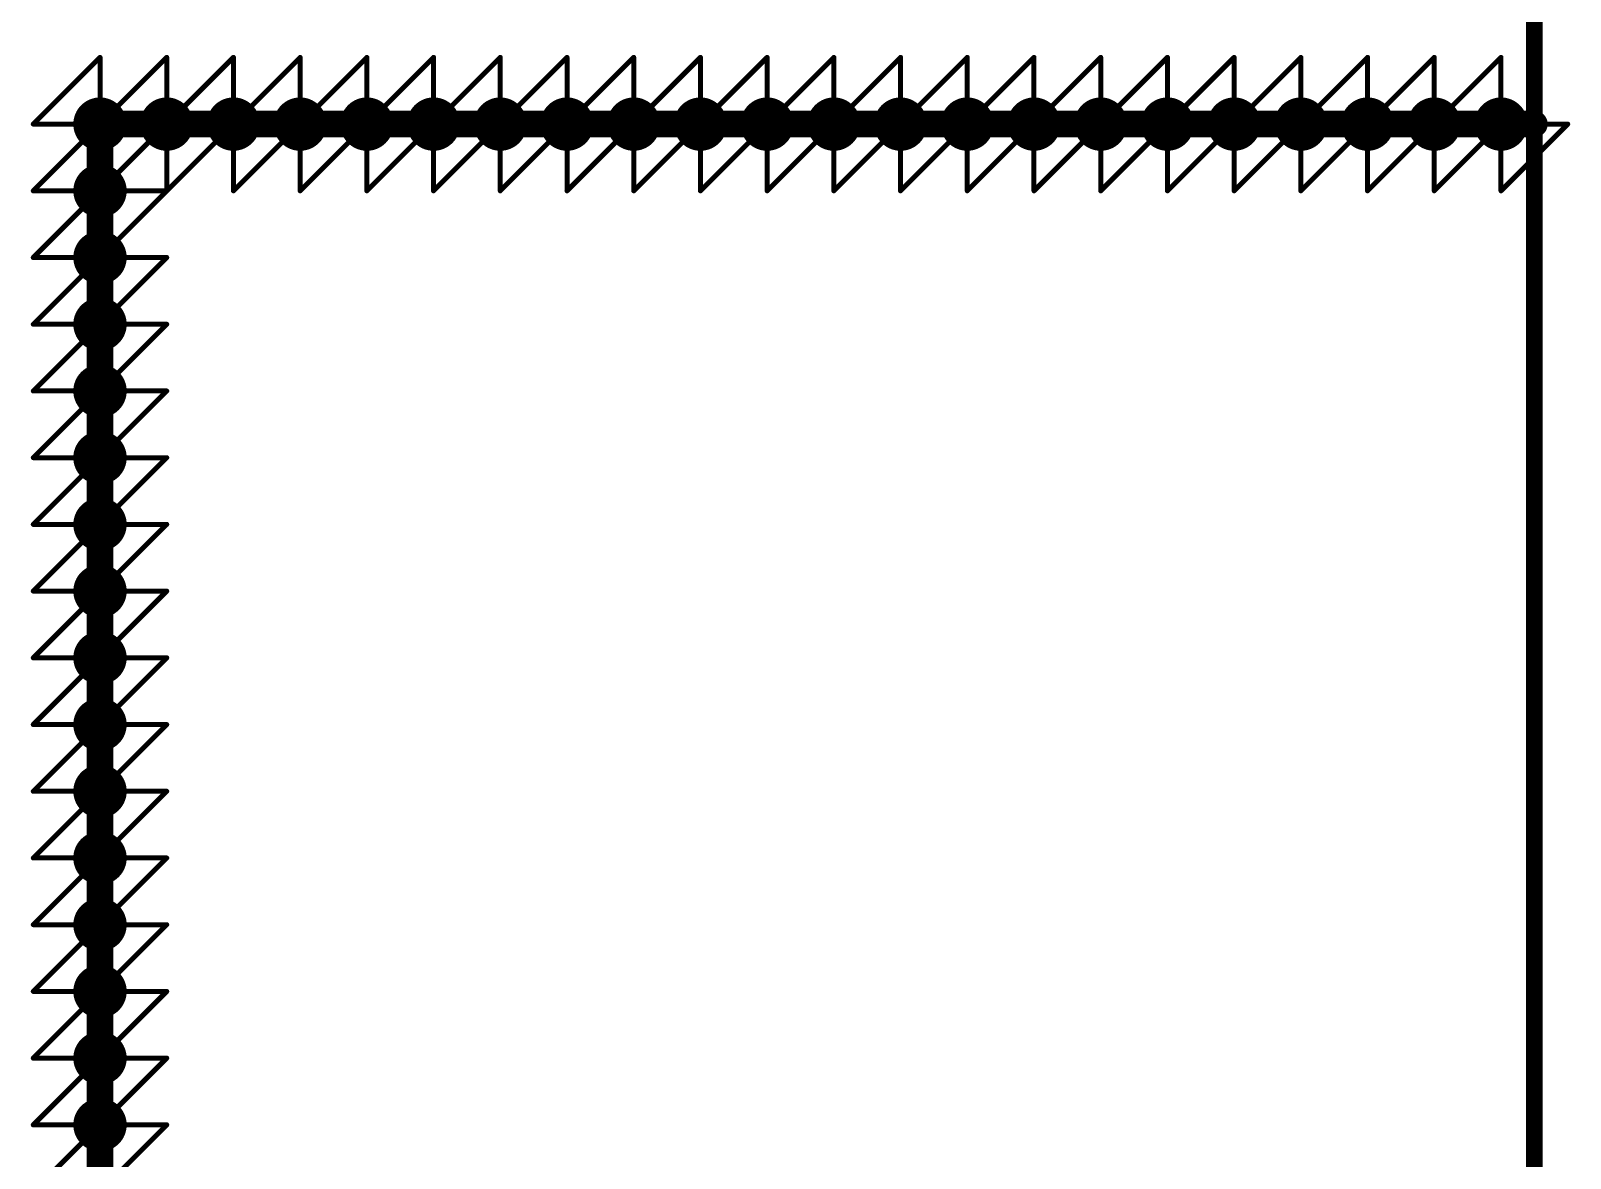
# Model space of a CAD drawing. Extents: x -1 to 118, y -20 to 95.
# Drawn here: x 50.76 to 74.21, y 59.18 to 76.35 of the extents above; entities that cross this region are included whole.
import ezdxf

# ---------------------------------------------------------------- set-up
doc = ezdxf.new("R2010")
doc.units = 0
for name, color, linetype in [('144', 253, 'CONTINUOUS'), ('20', 7, 'CONTINUOUS'), ('49', 253, 'CONTINUOUS')]:
    doc.layers.add(name, color=color, linetype=linetype)

msp = doc.modelspace()

# ---------------------------------------------------------------- linework, layer by layer
at = {"layer": '144', "const_width": 0.0762}
for points in [[(51.816, 75.946), (50.8, 74.93)], [(51.816, 74.93), (51.816, 75.946)], [(52.832, 75.946), (51.816, 74.93)], [(53.848, 75.946), (52.832, 74.93)], [(52.832, 73.914), (52.832, 75.946)], [(54.864, 75.946), (53.848, 74.93)], [(53.848, 74.93), (53.848, 75.946)], [(55.88, 75.946), (54.864, 74.93)], [(54.864, 74.93), (54.864, 75.946)], [(56.896, 75.946), (55.88, 74.93)], [(55.88, 74.93), (55.88, 75.946)], [(57.912, 75.946), (56.896, 74.93)], [(56.896, 74.93), (56.896, 75.946)], [(58.928, 75.946), (57.912, 74.93)], [(57.912, 74.93), (57.912, 75.946)], [(59.944, 75.946), (58.928, 74.93)], [(58.928, 74.93), (58.928, 75.946)], [(60.96, 75.946), (59.944, 74.93)], [(59.944, 74.93), (59.944, 75.946)], [(61.976, 75.946), (60.96, 74.93)], [(60.96, 74.93), (60.96, 75.946)], [(62.992, 75.946), (61.976, 74.93)], [(61.976, 74.93), (61.976, 75.946)], [(62.992, 74.93), (62.992, 75.946)], [(64.008, 75.946), (62.992, 74.93)], [(65.024, 75.946), (64.008, 74.93)], [(64.008, 73.914), (64.008, 75.946)], [(66.04, 75.946), (65.024, 74.93)], [(65.024, 74.93), (65.024, 75.946)], [(67.056, 75.946), (66.04, 74.93)], [(66.04, 74.93), (66.04, 75.946)], [(68.072, 75.946), (67.056, 74.93)], [(67.056, 74.93), (67.056, 75.946)], [(69.088, 75.946), (68.072, 74.93)], [(68.072, 74.93), (68.072, 75.946)], [(70.104, 75.946), (69.088, 74.93)], [(69.088, 74.93), (69.088, 75.946)], [(71.12, 75.946), (70.104, 74.93)], [(70.104, 74.93), (70.104, 75.946)], [(72.136, 75.946), (71.12, 74.93)], [(71.12, 74.93), (71.12, 75.946)], [(73.152, 75.946), (72.136, 74.93)], [(72.136, 74.93), (72.136, 75.946)], [(73.152, 74.93), (73.152, 75.946)], [(50.8, 74.93), (51.816, 74.93)], [(51.816, 74.93), (50.8, 73.914)], [(51.816, 74.93), (52.832, 74.93)], [(52.832, 74.93), (51.816, 73.914)], [(51.816, 73.914), (51.816, 74.93)], [(51.816, 74.93), (53.848, 74.93)], [(52.832, 74.93), (53.848, 74.93)], [(53.848, 74.93), (52.832, 73.914)], [(53.848, 74.93), (54.864, 74.93)], [(54.864, 74.93), (53.848, 73.914)], [(53.848, 73.914), (53.848, 74.93)], [(54.864, 74.93), (55.88, 74.93)], [(55.88, 74.93), (54.864, 73.914)], [(54.864, 73.914), (54.864, 74.93)], [(55.88, 74.93), (56.896, 74.93)], [(56.896, 74.93), (55.88, 73.914)], [(55.88, 73.914), (55.88, 74.93)], [(56.896, 74.93), (57.912, 74.93)], [(57.912, 74.93), (56.896, 73.914)], [(56.896, 73.914), (56.896, 74.93)], [(57.912, 74.93), (58.928, 74.93)], [(58.928, 74.93), (57.912, 73.914)], [(57.912, 73.914), (57.912, 74.93)], [(58.928, 74.93), (59.944, 74.93)], [(59.944, 74.93), (58.928, 73.914)], [(58.928, 73.914), (58.928, 74.93)], [(59.944, 74.93), (60.96, 74.93)], [(60.96, 74.93), (59.944, 73.914)], [(59.944, 73.914), (59.944, 74.93)], [(60.96, 74.93), (61.976, 74.93)], [(61.976, 74.93), (60.96, 73.914)], [(60.96, 73.914), (60.96, 74.93)], [(61.976, 74.93), (62.992, 74.93)], [(62.992, 74.93), (61.976, 73.914)], [(61.976, 73.914), (61.976, 74.93)], [(62.992, 74.93), (64.008, 74.93)], [(64.008, 74.93), (62.992, 73.914)], [(62.992, 73.914), (62.992, 74.93)], [(62.992, 74.93), (65.024, 74.93)], [(64.008, 74.93), (65.024, 74.93)], [(65.024, 74.93), (64.008, 73.914)], [(65.024, 74.93), (66.04, 74.93)], [(66.04, 74.93), (65.024, 73.914)], [(65.024, 73.914), (65.024, 74.93)], [(66.04, 74.93), (67.056, 74.93)], [(67.056, 74.93), (66.04, 73.914)], [(66.04, 73.914), (66.04, 74.93)], [(67.056, 74.93), (68.072, 74.93)], [(68.072, 74.93), (67.056, 73.914)], [(67.056, 73.914), (67.056, 74.93)], [(68.072, 74.93), (69.088, 74.93)], [(69.088, 74.93), (68.072, 73.914)], [(68.072, 73.914), (68.072, 74.93)], [(69.088, 74.93), (70.104, 74.93)], [(70.104, 74.93), (69.088, 73.914)], [(69.088, 73.914), (69.088, 74.93)], [(70.104, 74.93), (71.12, 74.93)], [(71.12, 74.93), (70.104, 73.914)], [(70.104, 73.914), (70.104, 74.93)], [(71.12, 74.93), (72.136, 74.93)], [(72.136, 74.93), (71.12, 73.914)], [(71.12, 73.914), (71.12, 74.93)], [(72.136, 74.93), (73.152, 74.93)], [(73.152, 74.93), (72.136, 73.914)], [(72.136, 73.914), (72.136, 74.93)], [(73.152, 74.93), (74.168, 74.93)], [(74.168, 74.93), (73.152, 73.914)], [(73.152, 73.914), (73.152, 74.93)], [(50.8, 73.914), (51.816, 73.914)], [(51.816, 73.914), (50.8, 72.898)], [(51.816, 73.914), (52.832, 73.914)], [(52.832, 73.914), (51.816, 72.898)], [(51.816, 72.898), (51.816, 73.914)], [(50.8, 72.898), (51.816, 72.898)], [(51.816, 72.898), (50.8, 71.882)], [(51.816, 72.898), (52.832, 72.898)], [(52.832, 72.898), (51.816, 71.882)], [(51.816, 71.882), (51.816, 72.898)], [(50.8, 71.882), (51.816, 71.882)], [(51.816, 71.882), (50.8, 70.866)], [(51.816, 71.882), (52.832, 71.882)], [(52.832, 71.882), (51.816, 70.866)], [(51.816, 70.866), (51.816, 71.882)], [(51.816, 69.85), (51.816, 71.882)], [(51.816, 70.866), (50.8, 69.85)], [(50.8, 70.866), (52.832, 70.866)], [(51.816, 69.85), (51.816, 70.866)], [(52.832, 70.866), (51.816, 69.85)], [(51.816, 69.85), (50.8, 68.834)], [(50.8, 69.85), (51.816, 69.85)], [(51.816, 69.85), (52.832, 69.85)], [(52.832, 69.85), (51.816, 68.834)], [(51.816, 68.834), (51.816, 69.85)], [(51.816, 68.834), (50.8, 67.818)], [(50.8, 68.834), (51.816, 68.834)], [(51.816, 68.834), (52.832, 68.834)], [(52.832, 68.834), (51.816, 67.818)], [(51.816, 67.818), (51.816, 68.834)], [(51.816, 67.818), (50.8, 66.802)], [(50.8, 67.818), (51.816, 67.818)], [(51.816, 67.818), (52.832, 67.818)], [(52.832, 67.818), (51.816, 66.802)], [(51.816, 66.802), (51.816, 67.818)], [(51.816, 66.802), (50.8, 65.786)], [(50.8, 66.802), (51.816, 66.802)], [(51.816, 66.802), (52.832, 66.802)], [(52.832, 66.802), (51.816, 65.786)], [(51.816, 65.786), (51.816, 66.802)], [(51.816, 65.786), (50.8, 64.77)], [(50.8, 65.786), (51.816, 65.786)], [(51.816, 65.786), (52.832, 65.786)], [(52.832, 65.786), (51.816, 64.77)], [(51.816, 64.77), (51.816, 65.786)], [(51.816, 64.77), (50.8, 63.754)], [(50.8, 64.77), (51.816, 64.77)], [(51.816, 64.77), (52.832, 64.77)], [(52.832, 64.77), (51.816, 63.754)], [(51.816, 63.754), (51.816, 64.77)], [(51.816, 63.754), (50.8, 62.738)], [(50.8, 63.754), (51.816, 63.754)], [(51.816, 63.754), (52.832, 63.754)], [(52.832, 63.754), (51.816, 62.738)], [(51.816, 62.738), (51.816, 63.754)], [(51.816, 62.738), (50.8, 61.722)], [(50.8, 62.738), (51.816, 62.738)], [(51.816, 62.738), (52.832, 62.738)], [(52.832, 62.738), (51.816, 61.722)], [(51.816, 61.722), (51.816, 62.738)], [(51.816, 61.722), (50.8, 60.706)], [(50.8, 61.722), (51.816, 61.722)], [(51.816, 61.722), (52.832, 61.722)], [(52.832, 61.722), (51.816, 60.706)], [(51.816, 60.706), (51.816, 61.722)], [(50.8, 60.706), (51.816, 60.706)], [(51.816, 60.706), (50.8, 59.69)], [(51.816, 60.706), (52.832, 60.706)], [(52.832, 60.706), (51.816, 59.69)], [(51.816, 59.69), (51.816, 60.706)], [(50.8, 59.69), (51.816, 59.69)], [(51.816, 59.69), (50.8, 58.674)], [(51.816, 59.69), (52.832, 59.69)], [(52.832, 59.69), (51.816, 58.674)], [(51.816, 58.674), (51.816, 59.69)], [(51.816, 57.658), (51.816, 59.69)]]:
    msp.add_lwpolyline(points, dxfattribs=at)
at = {"layer": '144', "const_width": 0.0381}
for points in [[(51.8351, 75.946, 1), (51.797, 75.946)], [(51.8295, 75.9325, 1), (51.8025, 75.9595)], [(52.8511, 75.946, 1), (52.813, 75.946)], [(52.8455, 75.9325, 1), (52.8185, 75.9595)], [(53.8671, 75.946, 1), (53.829, 75.946)], [(53.8615, 75.9325, 1), (53.8345, 75.9595)], [(54.8831, 75.946, 1), (54.845, 75.946)], [(54.8775, 75.9325, 1), (54.8505, 75.9595)], [(55.8991, 75.946, 1), (55.861, 75.946)], [(55.8935, 75.9325, 1), (55.8665, 75.9595)], [(56.9151, 75.946, 1), (56.877, 75.946)], [(56.9095, 75.9325, 1), (56.8825, 75.9595)], [(57.9311, 75.946, 1), (57.893, 75.946)], [(57.9255, 75.9325, 1), (57.8985, 75.9595)], [(58.9471, 75.946, 1), (58.909, 75.946)], [(58.9415, 75.9325, 1), (58.9145, 75.9595)], [(59.9631, 75.946, 1), (59.925, 75.946)], [(59.9575, 75.9325, 1), (59.9305, 75.9595)], [(60.9791, 75.946, 1), (60.941, 75.946)], [(60.9735, 75.9325, 1), (60.9465, 75.9595)], [(61.9951, 75.946, 1), (61.957, 75.946)], [(61.9895, 75.9325, 1), (61.9625, 75.9595)], [(63.0111, 75.946, 1), (62.973, 75.946)], [(63.0055, 75.9325, 1), (62.9785, 75.9595)], [(64.0271, 75.946, 1), (63.989, 75.946)], [(64.0215, 75.9325, 1), (63.9945, 75.9595)], [(65.043, 75.946, 1), (65.005, 75.946)], [(65.0375, 75.9325, 1), (65.0105, 75.9595)], [(66.059, 75.946, 1), (66.021, 75.946)], [(66.0535, 75.9325, 1), (66.0265, 75.9595)], [(67.075, 75.946, 1), (67.037, 75.946)], [(67.0695, 75.9325, 1), (67.0425, 75.9595)], [(68.091, 75.946, 1), (68.053, 75.946)], [(68.0855, 75.9325, 1), (68.0585, 75.9595)], [(69.1071, 75.946, 1), (69.069, 75.946)], [(69.1015, 75.9325, 1), (69.0745, 75.9595)], [(70.123, 75.946, 1), (70.085, 75.946)], [(70.1175, 75.9325, 1), (70.0905, 75.9595)], [(71.139, 75.946, 1), (71.101, 75.946)], [(71.1335, 75.9325, 1), (71.1065, 75.9595)], [(72.1551, 75.946, 1), (72.117, 75.946)], [(72.1495, 75.9325, 1), (72.1225, 75.9595)], [(73.171, 75.946, 1), (73.133, 75.946)], [(73.1655, 75.9325, 1), (73.1385, 75.9595)], [(50.8, 74.949, 1), (50.8, 74.911)], [(50.7865, 74.9435, 1), (50.8135, 74.9165)], [(51.8351, 74.93, 1), (51.797, 74.93)], [(51.8025, 74.9435, 1), (51.8295, 74.9165)], [(51.797, 74.93, 1), (51.8351, 74.93)], [(51.816, 74.949, 1), (51.816, 74.911)], [(51.816, 74.949, 1), (51.816, 74.911)], [(51.8295, 74.9165, 1), (51.8025, 74.9435)], [(51.816, 74.911, 1), (51.816, 74.949)], [(52.8185, 74.9435, 1), (52.8455, 74.9165)], [(52.832, 74.949, 1), (52.832, 74.911)], [(52.8455, 74.9165, 1), (52.8185, 74.9435)], [(52.832, 74.911, 1), (52.832, 74.949)], [(53.8345, 74.9435, 1), (53.8615, 74.9165)], [(53.848, 74.949, 1), (53.848, 74.911)], [(53.8671, 74.93, 1), (53.829, 74.93)], [(53.829, 74.93, 1), (53.8671, 74.93)], [(53.8615, 74.9165, 1), (53.8345, 74.9435)], [(53.848, 74.911, 1), (53.848, 74.949)], [(53.848, 74.911, 1), (53.848, 74.949)], [(54.864, 74.949, 1), (54.864, 74.911)], [(54.8831, 74.93, 1), (54.845, 74.93)], [(54.8505, 74.9435, 1), (54.8775, 74.9165)], [(54.845, 74.93, 1), (54.8831, 74.93)], [(54.8775, 74.9165, 1), (54.8505, 74.9435)], [(54.864, 74.911, 1), (54.864, 74.949)], [(55.8991, 74.93, 1), (55.861, 74.93)], [(55.8665, 74.9435, 1), (55.8935, 74.9165)], [(55.861, 74.93, 1), (55.8991, 74.93)], [(55.88, 74.949, 1), (55.88, 74.911)], [(55.8935, 74.9165, 1), (55.8665, 74.9435)], [(55.88, 74.911, 1), (55.88, 74.949)], [(56.8825, 74.9435, 1), (56.9095, 74.9165)], [(56.896, 74.949, 1), (56.896, 74.911)], [(56.9151, 74.93, 1), (56.877, 74.93)], [(56.877, 74.93, 1), (56.9151, 74.93)], [(56.9095, 74.9165, 1), (56.8825, 74.9435)], [(56.896, 74.911, 1), (56.896, 74.949)], [(57.8985, 74.9435, 1), (57.9255, 74.9165)], [(57.912, 74.949, 1), (57.912, 74.911)], [(57.9311, 74.93, 1), (57.893, 74.93)], [(57.893, 74.93, 1), (57.9311, 74.93)], [(57.9255, 74.9165, 1), (57.8985, 74.9435)], [(57.912, 74.911, 1), (57.912, 74.949)], [(58.928, 74.949, 1), (58.928, 74.911)], [(58.9471, 74.93, 1), (58.909, 74.93)], [(58.9145, 74.9435, 1), (58.9415, 74.9165)], [(58.909, 74.93, 1), (58.9471, 74.93)], [(58.9415, 74.9165, 1), (58.9145, 74.9435)], [(58.928, 74.911, 1), (58.928, 74.949)], [(59.9631, 74.93, 1), (59.925, 74.93)], [(59.9305, 74.9435, 1), (59.9575, 74.9165)], [(59.925, 74.93, 1), (59.9631, 74.93)], [(59.944, 74.949, 1), (59.944, 74.911)], [(59.9575, 74.9165, 1), (59.9305, 74.9435)], [(59.944, 74.911, 1), (59.944, 74.949)], [(60.9465, 74.9435, 1), (60.9735, 74.9165)], [(60.96, 74.949, 1), (60.96, 74.911)], [(60.9791, 74.93, 1), (60.941, 74.93)], [(60.941, 74.93, 1), (60.9791, 74.93)], [(60.9735, 74.9165, 1), (60.9465, 74.9435)], [(60.96, 74.911, 1), (60.96, 74.949)], [(61.9625, 74.9435, 1), (61.9895, 74.9165)], [(61.976, 74.949, 1), (61.976, 74.911)], [(61.9951, 74.93, 1), (61.957, 74.93)], [(61.957, 74.93, 1), (61.9951, 74.93)], [(61.9895, 74.9165, 1), (61.9625, 74.9435)], [(61.976, 74.911, 1), (61.976, 74.949)], [(62.992, 74.949, 1), (62.992, 74.911)], [(63.0111, 74.93, 1), (62.973, 74.93)], [(62.992, 74.949, 1), (62.992, 74.911)], [(62.9785, 74.9435, 1), (63.0055, 74.9165)], [(62.973, 74.93, 1), (63.0111, 74.93)], [(63.0055, 74.9165, 1), (62.9785, 74.9435)], [(62.992, 74.911, 1), (62.992, 74.949)], [(64.008, 74.949, 1), (64.008, 74.911)], [(63.9945, 74.9435, 1), (64.0215, 74.9165)], [(64.0215, 74.9165, 1), (63.9945, 74.9435)], [(64.008, 74.911, 1), (64.008, 74.949)], [(65.0105, 74.9435, 1), (65.0375, 74.9165)], [(65.024, 74.949, 1), (65.024, 74.911)], [(65.043, 74.93, 1), (65.005, 74.93)], [(65.005, 74.93, 1), (65.043, 74.93)], [(65.0375, 74.9165, 1), (65.0105, 74.9435)], [(65.024, 74.911, 1), (65.024, 74.949)], [(65.024, 74.911, 1), (65.024, 74.949)], [(66.059, 74.93, 1), (66.021, 74.93)], [(66.0265, 74.9435, 1), (66.0535, 74.9165)], [(66.021, 74.93, 1), (66.059, 74.93)], [(66.04, 74.949, 1), (66.04, 74.911)], [(66.0535, 74.9165, 1), (66.0265, 74.9435)], [(66.04, 74.911, 1), (66.04, 74.949)], [(67.0425, 74.9435, 1), (67.0695, 74.9165)], [(67.056, 74.949, 1), (67.056, 74.911)], [(67.075, 74.93, 1), (67.037, 74.93)], [(67.037, 74.93, 1), (67.075, 74.93)], [(67.0695, 74.9165, 1), (67.0425, 74.9435)], [(67.056, 74.911, 1), (67.056, 74.949)], [(68.0585, 74.9435, 1), (68.0855, 74.9165)], [(68.072, 74.949, 1), (68.072, 74.911)], [(68.091, 74.93, 1), (68.053, 74.93)], [(68.053, 74.93, 1), (68.091, 74.93)], [(68.0855, 74.9165, 1), (68.0585, 74.9435)], [(68.072, 74.911, 1), (68.072, 74.949)], [(69.088, 74.949, 1), (69.088, 74.911)], [(69.0745, 74.9435, 1), (69.1015, 74.9165)], [(69.1071, 74.93, 1), (69.069, 74.93)], [(69.069, 74.93, 1), (69.1071, 74.93)], [(69.1015, 74.9165, 1), (69.0745, 74.9435)], [(69.088, 74.911, 1), (69.088, 74.949)], [(70.0905, 74.9435, 1), (70.1175, 74.9165)], [(70.104, 74.949, 1), (70.104, 74.911)], [(70.123, 74.93, 1), (70.085, 74.93)], [(70.085, 74.93, 1), (70.123, 74.93)], [(70.1175, 74.9165, 1), (70.0905, 74.9435)], [(70.104, 74.911, 1), (70.104, 74.949)], [(71.1065, 74.9435, 1), (71.1335, 74.9165)], [(71.12, 74.949, 1), (71.12, 74.911)], [(71.139, 74.93, 1), (71.101, 74.93)], [(71.101, 74.93, 1), (71.139, 74.93)], [(71.1335, 74.9165, 1), (71.1065, 74.9435)], [(71.12, 74.911, 1), (71.12, 74.949)], [(72.136, 74.949, 1), (72.136, 74.911)], [(72.1225, 74.9435, 1), (72.1495, 74.9165)], [(72.1551, 74.93, 1), (72.117, 74.93)], [(72.117, 74.93, 1), (72.1551, 74.93)], [(72.1495, 74.9165, 1), (72.1225, 74.9435)], [(72.136, 74.911, 1), (72.136, 74.949)], [(73.152, 74.949, 1), (73.152, 74.911)], [(73.171, 74.93, 1), (73.133, 74.93)], [(73.133, 74.93, 1), (73.171, 74.93)], [(73.1655, 74.9165, 1), (73.1385, 74.9435)], [(73.152, 74.911, 1), (73.152, 74.949)], [(74.1815, 74.9165, 1), (74.1545, 74.9435)], [(74.168, 74.911, 1), (74.168, 74.949)], [(50.8, 73.933, 1), (50.8, 73.895)], [(50.7865, 73.9275, 1), (50.8135, 73.9005)], [(51.8351, 73.914, 1), (51.797, 73.914)], [(51.816, 73.933, 1), (51.816, 73.895)], [(51.8025, 73.9275, 1), (51.8295, 73.9005)], [(51.797, 73.914, 1), (51.8351, 73.914)], [(51.8295, 73.9005, 1), (51.8025, 73.9275)], [(51.816, 73.895, 1), (51.816, 73.933)], [(52.8185, 73.9275, 1), (52.8455, 73.9005)], [(52.813, 73.914, 1), (52.8511, 73.914)], [(52.8455, 73.9005, 1), (52.8185, 73.9275)], [(52.832, 73.895, 1), (52.832, 73.933)], [(53.8345, 73.9275, 1), (53.8615, 73.9005)], [(53.829, 73.914, 1), (53.8671, 73.914)], [(54.8505, 73.9275, 1), (54.8775, 73.9005)], [(54.845, 73.914, 1), (54.8831, 73.914)], [(55.8665, 73.9275, 1), (55.8935, 73.9005)], [(55.861, 73.914, 1), (55.8991, 73.914)], [(56.8825, 73.9275, 1), (56.9095, 73.9005)], [(56.877, 73.914, 1), (56.9151, 73.914)], [(57.8985, 73.9275, 1), (57.9255, 73.9005)], [(57.893, 73.914, 1), (57.9311, 73.914)], [(58.9145, 73.9275, 1), (58.9415, 73.9005)], [(58.909, 73.914, 1), (58.9471, 73.914)], [(59.9305, 73.9275, 1), (59.9575, 73.9005)], [(59.925, 73.914, 1), (59.9631, 73.914)], [(60.9465, 73.9275, 1), (60.9735, 73.9005)], [(60.941, 73.914, 1), (60.9791, 73.914)], [(61.9625, 73.9275, 1), (61.9895, 73.9005)], [(61.957, 73.914, 1), (61.9951, 73.914)], [(62.9785, 73.9275, 1), (63.0055, 73.9005)], [(62.973, 73.914, 1), (63.0111, 73.914)], [(63.9945, 73.9275, 1), (64.0215, 73.9005)], [(63.989, 73.914, 1), (64.0271, 73.914)], [(65.0105, 73.9275, 1), (65.0375, 73.9005)], [(65.005, 73.914, 1), (65.043, 73.914)], [(66.0265, 73.9275, 1), (66.0535, 73.9005)], [(66.021, 73.914, 1), (66.059, 73.914)], [(67.0425, 73.9275, 1), (67.0695, 73.9005)], [(67.037, 73.914, 1), (67.075, 73.914)], [(68.0585, 73.9275, 1), (68.0855, 73.9005)], [(68.053, 73.914, 1), (68.091, 73.914)], [(69.0745, 73.9275, 1), (69.1015, 73.9005)], [(69.069, 73.914, 1), (69.1071, 73.914)], [(70.0905, 73.9275, 1), (70.1175, 73.9005)], [(70.085, 73.914, 1), (70.123, 73.914)], [(71.1065, 73.9275, 1), (71.1335, 73.9005)], [(71.101, 73.914, 1), (71.139, 73.914)], [(72.1225, 73.9275, 1), (72.1495, 73.9005)], [(72.117, 73.914, 1), (72.1551, 73.914)], [(73.1385, 73.9275, 1), (73.1655, 73.9005)], [(73.133, 73.914, 1), (73.171, 73.914)], [(50.8, 72.9171, 1), (50.8, 72.879)], [(50.7865, 72.9115, 1), (50.8135, 72.8845)], [(51.816, 72.9171, 1), (51.816, 72.879)], [(51.8351, 72.898, 1), (51.797, 72.898)], [(51.8025, 72.9115, 1), (51.8295, 72.8845)], [(51.797, 72.898, 1), (51.8351, 72.898)], [(51.8295, 72.8845, 1), (51.8025, 72.9115)], [(51.816, 72.879, 1), (51.816, 72.9171)], [(52.8455, 72.8845, 1), (52.8185, 72.9115)], [(52.832, 72.879, 1), (52.832, 72.9171)], [(50.8, 71.901, 1), (50.8, 71.863)], [(50.7865, 71.8955, 1), (50.8135, 71.8685)], [(51.8351, 71.882, 1), (51.797, 71.882)], [(51.8351, 71.882, 1), (51.797, 71.882)], [(51.8025, 71.8955, 1), (51.8295, 71.8685)], [(51.797, 71.882, 1), (51.8351, 71.882)], [(51.816, 71.901, 1), (51.816, 71.863)], [(51.8295, 71.8685, 1), (51.8025, 71.8955)], [(51.816, 71.863, 1), (51.816, 71.901)], [(52.8455, 71.8685, 1), (52.8185, 71.8955)], [(52.832, 71.863, 1), (52.832, 71.901)], [(50.8, 70.885, 1), (50.8, 70.847)], [(50.7865, 70.8795, 1), (50.8135, 70.8525)], [(51.8351, 70.866, 1), (51.797, 70.866)], [(51.8025, 70.8795, 1), (51.8295, 70.8525)], [(51.797, 70.866, 1), (51.8351, 70.866)], [(51.8295, 70.8525, 1), (51.8025, 70.8795)], [(52.8455, 70.8525, 1), (52.8185, 70.8795)], [(52.832, 70.847, 1), (52.832, 70.885)], [(50.8, 69.8691, 1), (50.8, 69.831)], [(50.7865, 69.8635, 1), (50.8135, 69.8365)], [(51.816, 69.8691, 1), (51.816, 69.831)], [(51.8351, 69.85, 1), (51.797, 69.85)], [(51.8025, 69.8635, 1), (51.8295, 69.8365)], [(51.797, 69.85, 1), (51.8351, 69.85)], [(51.797, 69.85, 1), (51.8351, 69.85)], [(51.8295, 69.8365, 1), (51.8025, 69.8635)], [(51.816, 69.831, 1), (51.816, 69.8691)], [(52.8455, 69.8365, 1), (52.8185, 69.8635)], [(52.832, 69.831, 1), (52.832, 69.8691)], [(50.8, 68.853, 1), (50.8, 68.815)], [(50.7865, 68.8475, 1), (50.8135, 68.8205)], [(51.8351, 68.834, 1), (51.797, 68.834)], [(51.8025, 68.8475, 1), (51.8295, 68.8205)], [(51.797, 68.834, 1), (51.8351, 68.834)], [(51.816, 68.853, 1), (51.816, 68.815)], [(51.8295, 68.8205, 1), (51.8025, 68.8475)], [(51.816, 68.815, 1), (51.816, 68.853)], [(52.8455, 68.8205, 1), (52.8185, 68.8475)], [(52.832, 68.815, 1), (52.832, 68.853)], [(50.8, 67.837, 1), (50.8, 67.799)], [(50.7865, 67.8315, 1), (50.8135, 67.8045)], [(51.8351, 67.818, 1), (51.797, 67.818)], [(51.8025, 67.8315, 1), (51.8295, 67.8045)], [(51.797, 67.818, 1), (51.8351, 67.818)], [(51.816, 67.837, 1), (51.816, 67.799)], [(51.8295, 67.8045, 1), (51.8025, 67.8315)], [(51.816, 67.799, 1), (51.816, 67.837)], [(52.8455, 67.8045, 1), (52.8185, 67.8315)], [(52.832, 67.799, 1), (52.832, 67.837)], [(50.8, 66.821, 1), (50.8, 66.783)], [(50.7865, 66.8155, 1), (50.8135, 66.7885)], [(51.8351, 66.802, 1), (51.797, 66.802)], [(51.8025, 66.8155, 1), (51.8295, 66.7885)], [(51.797, 66.802, 1), (51.8351, 66.802)], [(51.816, 66.821, 1), (51.816, 66.783)], [(51.8295, 66.7885, 1), (51.8025, 66.8155)], [(51.816, 66.783, 1), (51.816, 66.821)], [(52.8455, 66.7885, 1), (52.8185, 66.8155)], [(52.832, 66.783, 1), (52.832, 66.821)], [(50.8, 65.805, 1), (50.8, 65.767)], [(50.7865, 65.7995, 1), (50.8135, 65.7725)], [(51.8351, 65.786, 1), (51.797, 65.786)], [(51.816, 65.805, 1), (51.816, 65.767)], [(51.8025, 65.7995, 1), (51.8295, 65.7725)], [(51.797, 65.786, 1), (51.8351, 65.786)], [(51.8295, 65.7725, 1), (51.8025, 65.7995)], [(51.816, 65.767, 1), (51.816, 65.805)], [(52.8455, 65.7725, 1), (52.8185, 65.7995)], [(52.832, 65.767, 1), (52.832, 65.805)], [(50.8, 64.789, 1), (50.8, 64.751)], [(50.7865, 64.7835, 1), (50.8135, 64.7565)], [(51.8351, 64.77, 1), (51.797, 64.77)], [(51.8025, 64.7835, 1), (51.8295, 64.7565)], [(51.797, 64.77, 1), (51.8351, 64.77)], [(51.816, 64.789, 1), (51.816, 64.751)], [(51.8295, 64.7565, 1), (51.8025, 64.7835)], [(51.816, 64.751, 1), (51.816, 64.789)], [(52.8455, 64.7565, 1), (52.8185, 64.7835)], [(52.832, 64.751, 1), (52.832, 64.789)], [(50.8, 63.7731, 1), (50.8, 63.735)], [(50.7865, 63.7675, 1), (50.8135, 63.7405)], [(51.816, 63.7731, 1), (51.816, 63.735)], [(51.8351, 63.754, 1), (51.797, 63.754)], [(51.8025, 63.7675, 1), (51.8295, 63.7405)], [(51.797, 63.754, 1), (51.8351, 63.754)], [(51.8295, 63.7405, 1), (51.8025, 63.7675)], [(51.816, 63.735, 1), (51.816, 63.7731)], [(52.8455, 63.7405, 1), (52.8185, 63.7675)], [(52.832, 63.735, 1), (52.832, 63.7731)], [(50.8, 62.757, 1), (50.8, 62.7189)], [(50.7865, 62.7515, 1), (50.8135, 62.7245)], [(51.8351, 62.738, 1), (51.797, 62.738)], [(51.816, 62.757, 1), (51.816, 62.7189)], [(51.8025, 62.7515, 1), (51.8295, 62.7245)], [(51.797, 62.738, 1), (51.8351, 62.738)], [(51.8295, 62.7245, 1), (51.8025, 62.7515)], [(51.816, 62.7189, 1), (51.816, 62.757)], [(52.8455, 62.7245, 1), (52.8185, 62.7515)], [(52.832, 62.7189, 1), (52.832, 62.757)], [(50.8, 61.7411, 1), (50.8, 61.703)], [(50.7865, 61.7355, 1), (50.8135, 61.7085)], [(51.816, 61.7411, 1), (51.816, 61.703)], [(51.8351, 61.722, 1), (51.797, 61.722)], [(51.8025, 61.7355, 1), (51.8295, 61.7085)], [(51.797, 61.722, 1), (51.8351, 61.722)], [(51.8295, 61.7085, 1), (51.8025, 61.7355)], [(51.816, 61.703, 1), (51.816, 61.7411)], [(52.8455, 61.7085, 1), (52.8185, 61.7355)], [(52.832, 61.703, 1), (52.832, 61.7411)], [(50.8, 60.7251, 1), (50.8, 60.687)], [(50.7865, 60.7195, 1), (50.8135, 60.6925)], [(51.816, 60.7251, 1), (51.816, 60.687)], [(51.8351, 60.706, 1), (51.797, 60.706)], [(51.8025, 60.7195, 1), (51.8295, 60.6925)], [(51.797, 60.706, 1), (51.8351, 60.706)], [(51.8295, 60.6925, 1), (51.8025, 60.7195)], [(51.816, 60.687, 1), (51.816, 60.7251)], [(52.8455, 60.6925, 1), (52.8185, 60.7195)], [(52.832, 60.687, 1), (52.832, 60.7251)], [(50.8, 59.7091, 1), (50.8, 59.671)], [(50.7865, 59.7035, 1), (50.8135, 59.6765)], [(51.816, 59.7091, 1), (51.816, 59.671)], [(51.8351, 59.69, 1), (51.797, 59.69)], [(51.8351, 59.69, 1), (51.797, 59.69)], [(51.8025, 59.7035, 1), (51.8295, 59.6765)], [(51.797, 59.69, 1), (51.8351, 59.69)], [(51.8295, 59.6765, 1), (51.8025, 59.7035)], [(51.816, 59.671, 1), (51.816, 59.7091)], [(52.8455, 59.6765, 1), (52.8185, 59.7035)], [(52.832, 59.671, 1), (52.832, 59.7091)]]:
    msp.add_lwpolyline(points, format="xyb", dxfattribs=at)
at = {"layer": '20', "const_width": 0.254}
msp.add_lwpolyline([(73.66, 0), (73.66, 94.742)], dxfattribs=at)
at = {"layer": '20'}
for centre in [(51.816, 74.93), (52.832, 74.93), (53.848, 74.93), (54.864, 74.93), (55.88, 74.93), (56.896, 74.93), (57.912, 74.93), (58.928, 74.93), (59.944, 74.93), (60.96, 74.93), (61.976, 74.93), (62.992, 74.93), (64.008, 74.93), (65.024, 74.93), (66.04, 74.93), (67.056, 74.93), (68.072, 74.93), (69.088, 74.93), (70.104, 74.93), (71.12, 74.93), (72.136, 74.93), (73.152, 74.93), (51.816, 73.914), (51.816, 72.898), (51.816, 71.882), (51.816, 70.866), (51.816, 69.85), (51.816, 68.834), (51.816, 67.818), (51.816, 66.802), (51.816, 65.786), (51.816, 64.77), (51.816, 63.754), (51.816, 62.738), (51.816, 61.722), (51.816, 60.706), (51.816, 59.69)]:
    msp.add_circle(centre, 0.3048, dxfattribs=at)
at = {"layer": '29', "const_width": 0.4064}
for points in [[(51.816, 74.7268, 1), (51.816, 75.1332, 1), (51.816, 74.7268)], [(52.832, 74.7268, 1), (52.832, 75.1332, 1), (52.832, 74.7268)], [(53.848, 74.7268, 1), (53.848, 75.1332, 1), (53.848, 74.7268)], [(54.864, 74.7268, 1), (54.864, 75.1332, 1), (54.864, 74.7268)], [(55.88, 74.7268, 1), (55.88, 75.1332, 1), (55.88, 74.7268)], [(56.896, 74.7268, 1), (56.896, 75.1332, 1), (56.896, 74.7268)], [(57.912, 74.7268, 1), (57.912, 75.1332, 1), (57.912, 74.7268)], [(58.928, 74.7268, 1), (58.928, 75.1332, 1), (58.928, 74.7268)], [(59.944, 74.7268, 1), (59.944, 75.1332, 1), (59.944, 74.7268)], [(60.96, 74.7268, 1), (60.96, 75.1332, 1), (60.96, 74.7268)], [(61.976, 74.7268, 1), (61.976, 75.1332, 1), (61.976, 74.7268)], [(62.992, 74.7268, 1), (62.992, 75.1332, 1), (62.992, 74.7268)], [(64.008, 74.7268, 1), (64.008, 75.1332, 1), (64.008, 74.7268)], [(65.024, 74.7268, 1), (65.024, 75.1332, 1), (65.024, 74.7268)], [(66.04, 74.7268, 1), (66.04, 75.1332, 1), (66.04, 74.7268)], [(67.056, 74.7268, 1), (67.056, 75.1332, 1), (67.056, 74.7268)], [(68.072, 74.7268, 1), (68.072, 75.1332, 1), (68.072, 74.7268)], [(69.088, 74.7268, 1), (69.088, 75.1332, 1), (69.088, 74.7268)], [(70.104, 74.7268, 1), (70.104, 75.1332, 1), (70.104, 74.7268)], [(71.12, 74.7268, 1), (71.12, 75.1332, 1), (71.12, 74.7268)], [(72.136, 74.7268, 1), (72.136, 75.1332, 1), (72.136, 74.7268)], [(73.152, 74.7268, 1), (73.152, 75.1332, 1), (73.152, 74.7268)], [(51.816, 73.7108, 1), (51.816, 74.1172, 1), (51.816, 73.7108)], [(51.816, 72.6948, 1), (51.816, 73.1012, 1), (51.816, 72.6948)], [(51.816, 71.6788, 1), (51.816, 72.0852, 1), (51.816, 71.6788)], [(51.816, 70.6628, 1), (51.816, 71.0692, 1), (51.816, 70.6628)], [(51.816, 69.6468, 1), (51.816, 70.0532, 1), (51.816, 69.6468)], [(51.816, 68.6308, 1), (51.816, 69.0372, 1), (51.816, 68.6308)], [(51.816, 67.6148, 1), (51.816, 68.0212, 1), (51.816, 67.6148)], [(51.816, 66.5988, 1), (51.816, 67.0052, 1), (51.816, 66.5988)], [(51.816, 65.5828, 1), (51.816, 65.9892, 1), (51.816, 65.5828)], [(51.816, 64.5668, 1), (51.816, 64.9732, 1), (51.816, 64.5668)], [(51.816, 63.5508, 1), (51.816, 63.9572, 1), (51.816, 63.5508)], [(51.816, 62.5348, 1), (51.816, 62.9412, 1), (51.816, 62.5348)], [(51.816, 61.5188, 1), (51.816, 61.9252, 1), (51.816, 61.5188)], [(51.816, 60.5028, 1), (51.816, 60.9092, 1), (51.816, 60.5028)], [(51.816, 59.4868, 1), (51.816, 59.8932, 1), (51.816, 59.4868)]]:
    msp.add_lwpolyline(points, format="xyb", dxfattribs=at)
at = {"layer": '30', "const_width": 0.4064}
for points in [[(51.816, 74.7268, 1), (51.816, 75.1332, 1), (51.816, 74.7268)], [(52.832, 74.7268, 1), (52.832, 75.1332, 1), (52.832, 74.7268)], [(53.848, 74.7268, 1), (53.848, 75.1332, 1), (53.848, 74.7268)], [(54.864, 74.7268, 1), (54.864, 75.1332, 1), (54.864, 74.7268)], [(55.88, 74.7268, 1), (55.88, 75.1332, 1), (55.88, 74.7268)], [(56.896, 74.7268, 1), (56.896, 75.1332, 1), (56.896, 74.7268)], [(57.912, 74.7268, 1), (57.912, 75.1332, 1), (57.912, 74.7268)], [(58.928, 74.7268, 1), (58.928, 75.1332, 1), (58.928, 74.7268)], [(59.944, 74.7268, 1), (59.944, 75.1332, 1), (59.944, 74.7268)], [(60.96, 74.7268, 1), (60.96, 75.1332, 1), (60.96, 74.7268)], [(61.976, 74.7268, 1), (61.976, 75.1332, 1), (61.976, 74.7268)], [(62.992, 74.7268, 1), (62.992, 75.1332, 1), (62.992, 74.7268)], [(64.008, 74.7268, 1), (64.008, 75.1332, 1), (64.008, 74.7268)], [(65.024, 74.7268, 1), (65.024, 75.1332, 1), (65.024, 74.7268)], [(66.04, 74.7268, 1), (66.04, 75.1332, 1), (66.04, 74.7268)], [(67.056, 74.7268, 1), (67.056, 75.1332, 1), (67.056, 74.7268)], [(68.072, 74.7268, 1), (68.072, 75.1332, 1), (68.072, 74.7268)], [(69.088, 74.7268, 1), (69.088, 75.1332, 1), (69.088, 74.7268)], [(70.104, 74.7268, 1), (70.104, 75.1332, 1), (70.104, 74.7268)], [(71.12, 74.7268, 1), (71.12, 75.1332, 1), (71.12, 74.7268)], [(72.136, 74.7268, 1), (72.136, 75.1332, 1), (72.136, 74.7268)], [(73.152, 74.7268, 1), (73.152, 75.1332, 1), (73.152, 74.7268)], [(51.816, 73.7108, 1), (51.816, 74.1172, 1), (51.816, 73.7108)], [(51.816, 72.6948, 1), (51.816, 73.1012, 1), (51.816, 72.6948)], [(51.816, 71.6788, 1), (51.816, 72.0852, 1), (51.816, 71.6788)], [(51.816, 70.6628, 1), (51.816, 71.0692, 1), (51.816, 70.6628)], [(51.816, 69.6468, 1), (51.816, 70.0532, 1), (51.816, 69.6468)], [(51.816, 68.6308, 1), (51.816, 69.0372, 1), (51.816, 68.6308)], [(51.816, 67.6148, 1), (51.816, 68.0212, 1), (51.816, 67.6148)], [(51.816, 66.5988, 1), (51.816, 67.0052, 1), (51.816, 66.5988)], [(51.816, 65.5828, 1), (51.816, 65.9892, 1), (51.816, 65.5828)], [(51.816, 64.5668, 1), (51.816, 64.9732, 1), (51.816, 64.5668)], [(51.816, 63.5508, 1), (51.816, 63.9572, 1), (51.816, 63.5508)], [(51.816, 62.5348, 1), (51.816, 62.9412, 1), (51.816, 62.5348)], [(51.816, 61.5188, 1), (51.816, 61.9252, 1), (51.816, 61.5188)], [(51.816, 60.5028, 1), (51.816, 60.9092, 1), (51.816, 60.5028)], [(51.816, 59.4868, 1), (51.816, 59.8932, 1), (51.816, 59.4868)]]:
    msp.add_lwpolyline(points, format="xyb", dxfattribs=at)
at = {"layer": '49', "const_width": 0.4064}
for points in [[(73.66, 74.93), (51.816, 74.93)], [(51.816, 74.93), (51.816, 0)]]:
    msp.add_lwpolyline(points, dxfattribs=at)
at = {"layer": '49', "const_width": 0.2032}
for points in [[(51.816, 75.0316, 1), (51.816, 74.8284)], [(51.9176, 74.93, 1), (51.7144, 74.93)], [(73.66, 74.8284, 1), (73.66, 75.0316)]]:
    msp.add_lwpolyline(points, format="xyb", dxfattribs=at)

doc.saveas('drawing.dxf')
